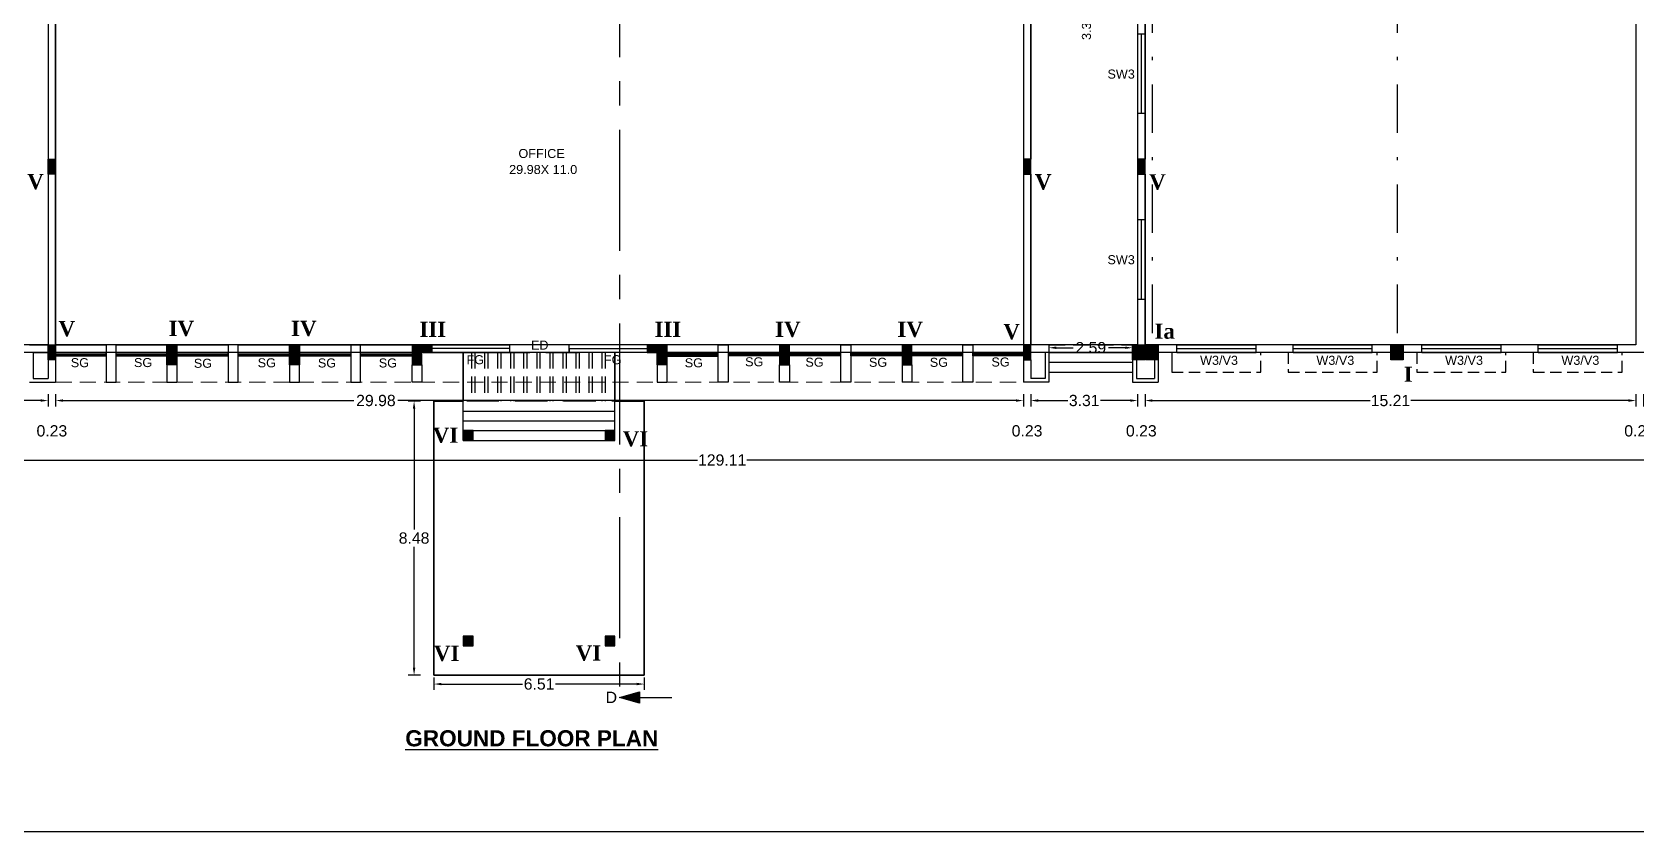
# Model space of a CAD drawing. Header units: metres. Extents: x 3715 to 4596, y 2418 to 2709.
# Drawn here: x 3883.23 to 3932.91, y 2556.35 to 2581.13 of the extents above; entities that cross this region are included whole.
import ezdxf

# ---------------------------------------------------------------- set-up
doc = ezdxf.new("R2010")
doc.units = ezdxf.units.M
doc.header["$MEASUREMENT"] = 0
for name, pattern in [('CENTER', [2, 1.25, -0.25, 0.25, -0.25]), ('DASHDOT', [1, 0.5, -0.25, 0, -0.25]), ('DASHED', [0.75, 0.5, -0.25])]:
    doc.linetypes.add(name, pattern=pattern)
for name, color, linetype in [('BLK_1_FLR_0_BLT_UP_AREA', 46, 'Continuous'), ('BLK_1_FLR_0_CARPET_AREA', 46, 'Continuous'), ('BLK_1_FLR_0_EXIT_WIDTH_ DOOR', 7, 'Continuous')]:
    doc.layers.add(name, color=color, linetype=linetype)
doc.styles.add('sheet - sub', font='arial.ttf', dxfattribs={"height": 48})
doc.styles.get("Standard").update_dxf_attribs({"font": 'arial.ttf'})
doc.styles.add('Times New Roman$101', font='timesbd.ttf', dxfattribs={"height": 3.024})
doc.dimstyles.get("Standard").update_dxf_attribs({"dimtxt": 0.35, "dimasz": 0.23, "dimexe": 0.18, "dimexo": 0.0625, "dimgap": 0.09, "dimtad": 0, "dimtih": 1, "dimtoh": 1, "dimzin": 0, "dimdsep": 46, "dimtxsty": 'Standard', "dimcen": 0.09, "dimadec": 0, "dimazin": 0, "dimtfac": 1, "dimtofl": 0, "dimtmove": 2, "dimatfit": 3, "dimfxl": 0, "dimtolj": 1, "dimtzin": 0, "dimarcsym": 0})

# ---------------------------------------------------------------- blocks, each defined once
blk = doc.blocks.new('*D90')
at = {"color": 0, "lineweight": -2, "ltscale": 0.1}
for p, q in [((3932.683, 2569.712), (3932.453, 2569.712)), ((3932.913, 2569.912), (3932.913, 2569.532)), ((3933.143, 2569.912), (3933.143, 2569.532)), ((3933.373, 2569.712), (3933.603, 2569.712))]:
    blk.add_line(p, q, dxfattribs=at)
at = {"color": 0, "ltscale": 0.1}
for points in [[(3932.683, 2569.751), (3932.683, 2569.674), (3932.913, 2569.712)], [(3933.373, 2569.751), (3933.373, 2569.674), (3933.143, 2569.712)]]:
    blk.add_solid(points, dxfattribs=at)
at = {"color": 0, "ltscale": 0.1, "insert": (3933.028, 2568.772), "char_height": 0.35, "attachment_point": 5}
blk.add_mtext('\\A1;0.23', dxfattribs=at)
blk = doc.blocks.new('*D91')
at = {"color": 0, "lineweight": -2, "ltscale": 0.1}
for p, q in [((3917.707, 2569.912), (3917.707, 2569.532)), ((3917.937, 2569.712), (3924.68, 2569.712)), ((3932.683, 2569.712), (3925.94, 2569.712)), ((3932.913, 2569.912), (3932.913, 2569.532))]:
    blk.add_line(p, q, dxfattribs=at)
at = {"color": 0, "ltscale": 0.1}
for points in [[(3917.937, 2569.751), (3917.937, 2569.674), (3917.707, 2569.712)], [(3932.683, 2569.751), (3932.683, 2569.674), (3932.913, 2569.712)]]:
    blk.add_solid(points, dxfattribs=at)
at = {"color": 0, "ltscale": 0.1, "insert": (3925.31, 2569.712), "char_height": 0.35, "attachment_point": 5}
blk.add_mtext('\\A1;15.21', dxfattribs=at)
blk = doc.blocks.new('*D92')
at = {"color": 0, "lineweight": -2, "ltscale": 0.1}
for p, q in [((3917.247, 2569.712), (3917.017, 2569.712)), ((3917.477, 2569.912), (3917.477, 2569.532)), ((3917.707, 2569.912), (3917.707, 2569.532)), ((3917.937, 2569.712), (3918.167, 2569.712))]:
    blk.add_line(p, q, dxfattribs=at)
at = {"color": 0, "ltscale": 0.1}
for points in [[(3917.247, 2569.751), (3917.247, 2569.674), (3917.477, 2569.712)], [(3917.937, 2569.751), (3917.937, 2569.674), (3917.707, 2569.712)]]:
    blk.add_solid(points, dxfattribs=at)
at = {"color": 0, "ltscale": 0.1, "insert": (3917.592, 2568.772), "char_height": 0.35, "attachment_point": 5}
blk.add_mtext('\\A1;0.23', dxfattribs=at)
blk = doc.blocks.new('*D93')
at = {"color": 0, "lineweight": -2, "ltscale": 0.1}
for p, q in [((3914.168, 2569.912), (3914.168, 2569.532)), ((3914.398, 2569.712), (3915.312, 2569.712)), ((3917.247, 2569.712), (3916.333, 2569.712)), ((3917.477, 2569.912), (3917.477, 2569.532))]:
    blk.add_line(p, q, dxfattribs=at)
at = {"color": 0, "ltscale": 0.1}
for points in [[(3914.398, 2569.751), (3914.398, 2569.674), (3914.168, 2569.712)], [(3917.247, 2569.751), (3917.247, 2569.674), (3917.477, 2569.712)]]:
    blk.add_solid(points, dxfattribs=at)
at = {"color": 0, "ltscale": 0.1, "insert": (3915.823, 2569.712), "char_height": 0.35, "attachment_point": 5}
blk.add_mtext('\\A1;3.31', dxfattribs=at)
blk = doc.blocks.new('*D94')
at = {"color": 0, "lineweight": -2, "ltscale": 0.1}
for p, q in [((3913.708, 2569.712), (3913.478, 2569.712)), ((3913.938, 2569.912), (3913.938, 2569.532)), ((3914.168, 2569.912), (3914.168, 2569.532)), ((3914.398, 2569.712), (3914.628, 2569.712))]:
    blk.add_line(p, q, dxfattribs=at)
at = {"color": 0, "ltscale": 0.1}
for points in [[(3913.708, 2569.751), (3913.708, 2569.674), (3913.938, 2569.712)], [(3914.398, 2569.751), (3914.398, 2569.674), (3914.168, 2569.712)]]:
    blk.add_solid(points, dxfattribs=at)
at = {"color": 0, "ltscale": 0.1, "insert": (3914.053, 2568.772), "char_height": 0.35, "attachment_point": 5}
blk.add_mtext('\\A1;0.23', dxfattribs=at)
blk = doc.blocks.new('*D95')
at = {"color": 0, "lineweight": -2, "ltscale": 0.1}
for p, q in [((3883.961, 2569.912), (3883.961, 2569.532)), ((3884.191, 2569.712), (3893.199, 2569.712)), ((3913.708, 2569.712), (3894.567, 2569.712)), ((3913.938, 2569.912), (3913.938, 2569.532))]:
    blk.add_line(p, q, dxfattribs=at)
at = {"color": 0, "ltscale": 0.1}
for points in [[(3884.191, 2569.751), (3884.191, 2569.674), (3883.961, 2569.712)], [(3913.708, 2569.751), (3913.708, 2569.674), (3913.938, 2569.712)]]:
    blk.add_solid(points, dxfattribs=at)
at = {"color": 0, "ltscale": 0.1, "insert": (3893.883, 2569.712), "char_height": 0.35, "attachment_point": 5}
blk.add_mtext('\\A1;29.98', dxfattribs=at)
blk = doc.blocks.new('*D96')
at = {"color": 0, "lineweight": -2, "ltscale": 0.1}
for p, q in [((3883.501, 2569.712), (3883.271, 2569.712)), ((3883.731, 2569.912), (3883.731, 2569.532)), ((3883.961, 2569.912), (3883.961, 2569.532)), ((3884.191, 2569.712), (3884.421, 2569.712))]:
    blk.add_line(p, q, dxfattribs=at)
at = {"color": 0, "ltscale": 0.1}
for points in [[(3883.501, 2569.751), (3883.501, 2569.674), (3883.731, 2569.712)], [(3884.191, 2569.751), (3884.191, 2569.674), (3883.961, 2569.712)]]:
    blk.add_solid(points, dxfattribs=at)
at = {"color": 0, "ltscale": 0.1, "insert": (3883.846, 2568.772), "char_height": 0.35, "attachment_point": 5}
blk.add_mtext('\\A1;0.23', dxfattribs=at)
blk = doc.blocks.new('*D97')
at = {"color": 0, "lineweight": -2, "ltscale": 0.1}
for p, q in [((3880.422, 2569.912), (3880.422, 2569.532)), ((3880.652, 2569.712), (3881.566, 2569.712)), ((3883.501, 2569.712), (3882.587, 2569.712)), ((3883.731, 2569.912), (3883.731, 2569.532))]:
    blk.add_line(p, q, dxfattribs=at)
at = {"color": 0, "ltscale": 0.1}
for points in [[(3880.652, 2569.751), (3880.652, 2569.674), (3880.422, 2569.712)], [(3883.501, 2569.751), (3883.501, 2569.674), (3883.731, 2569.712)]]:
    blk.add_solid(points, dxfattribs=at)
at = {"color": 0, "ltscale": 0.1, "insert": (3882.077, 2569.712), "char_height": 0.35, "attachment_point": 5}
blk.add_mtext('\\A1;3.31', dxfattribs=at)
blk = doc.blocks.new('A$C683B03E2')
at = {"ltscale": 10}
for points in [[(-12, -42), (0, -42), (0, -30), (-12, -30)], [(162, -42), (174, -42), (174, -30), (162, -30)], [(-12, -294), (0, -294), (0, -282), (-12, -282)], [(161.9, -294), (173.9, -294), (173.9, -282), (161.9, -282)]]:
    blk.add_hatch(color=256, dxfattribs=at).paths.add_polyline_path(points)
at = {"elevation": 0}
for points in [[(-12, -42), (0, -42), (0, -30), (-12, -30)], [(162, -42), (174, -42), (174, -30), (162, -30)], [(-12, -294), (0, -294), (0, -282), (-12, -282)], [(161.9, -294), (173.9, -294), (173.9, -282), (161.9, -282)]]:
    blk.add_lwpolyline(points, close=True, dxfattribs=at)
blk = doc.blocks.new('*D385')
at = {"color": 0, "lineweight": -2, "ltscale": 0.1}
for p, q in [((3895.266, 2569.692), (3894.886, 2569.692)), ((3895.066, 2569.462), (3895.066, 2565.719)), ((3895.066, 2561.439), (3895.066, 2565.182)), ((3895.266, 2561.209), (3894.886, 2561.209))]:
    blk.add_line(p, q, dxfattribs=at)
at = {"color": 0, "ltscale": 0.1}
for points in [[(3895.027, 2569.462), (3895.104, 2569.462), (3895.066, 2569.692)], [(3895.027, 2561.439), (3895.104, 2561.439), (3895.066, 2561.209)]]:
    blk.add_solid(points, dxfattribs=at)
at = {"color": 0, "ltscale": 0.1, "insert": (3895.066, 2565.451), "char_height": 0.35, "attachment_point": 5}
blk.add_mtext('\\A1;8.48', dxfattribs=at)
blk = doc.blocks.new('*D386')
at = {"color": 0, "lineweight": -2, "ltscale": 0.1}
for p, q in [((3895.682, 2561.131), (3895.682, 2560.751)), ((3902.195, 2561.131), (3902.195, 2560.751)), ((3895.912, 2560.931), (3898.427, 2560.931)), ((3901.965, 2560.931), (3899.45, 2560.931))]:
    blk.add_line(p, q, dxfattribs=at)
at = {"color": 0, "ltscale": 0.1}
for points in [[(3895.912, 2560.969), (3895.912, 2560.893), (3895.682, 2560.931)], [(3901.965, 2560.969), (3901.965, 2560.893), (3902.195, 2560.931)]]:
    blk.add_solid(points, dxfattribs=at)
at = {"color": 0, "ltscale": 0.1, "insert": (3898.938, 2560.931), "char_height": 0.35, "attachment_point": 5}
blk.add_mtext('\\A1;6.51', dxfattribs=at)
blk = doc.blocks.new('*D388')
at = {"color": 0, "lineweight": -2, "ltscale": 0.1}
for p, q in [((3834.396, 2568.068), (3834.396, 2567.688)), ((3963.503, 2568.068), (3963.503, 2567.688)), ((3834.626, 2567.868), (3903.842, 2567.868)), ((3963.273, 2567.868), (3905.375, 2567.868))]:
    blk.add_line(p, q, dxfattribs=at)
at = {"color": 0, "ltscale": 0.1}
for points in [[(3834.626, 2567.906), (3834.626, 2567.829), (3834.396, 2567.868)], [(3963.273, 2567.906), (3963.273, 2567.829), (3963.503, 2567.868)]]:
    blk.add_solid(points, dxfattribs=at)
at = {"color": 0, "ltscale": 0.1, "insert": (3904.609, 2567.868), "char_height": 0.35, "attachment_point": 5}
blk.add_mtext('\\A1;129.11', dxfattribs=at)
blk = doc.blocks.new('*D664')
at = {"layer": 'BLK_1_FLR_0_EXIT_WIDTH_ DOOR', "color": 0, "lineweight": -2}
for p, q in [((3914.73, 2571.372), (3914.73, 2571.168)), ((3914.96, 2571.348), (3915.479, 2571.348)), ((3917.094, 2571.348), (3916.575, 2571.348)), ((3917.324, 2571.372), (3917.324, 2571.168))]:
    blk.add_line(p, q, dxfattribs=at)
at = {"layer": 'BLK_1_FLR_0_EXIT_WIDTH_ DOOR', "color": 0}
for points in [[(3914.96, 2571.386), (3914.96, 2571.31), (3914.73, 2571.348)], [(3917.094, 2571.386), (3917.094, 2571.31), (3917.324, 2571.348)]]:
    blk.add_solid(points, dxfattribs=at)
at = {"layer": 'BLK_1_FLR_0_EXIT_WIDTH_ DOOR', "color": 0, "insert": (3916.027, 2571.348), "char_height": 0.35, "attachment_point": 5}
blk.add_mtext('\\A1;2.59', dxfattribs=at)

msp = doc.modelspace()

# ---------------------------------------------------------------- hatches: boundary and pattern name
at = {"ltscale": 10}
for points in [[(3883.73131, 2576.72462), (3883.73131, 2577.18462), (3883.96131, 2577.18462), (3883.96131, 2576.72462)], [(3914.16798, 2576.72462), (3914.16798, 2577.18462), (3913.93798, 2577.18462), (3913.93798, 2576.72462)], [(3917.70742, 2576.72462), (3917.70742, 2577.18462), (3917.47742, 2577.18462), (3917.47742, 2576.72462)], [(3883.73131, 2570.97462), (3883.73131, 2571.43462), (3883.96131, 2571.43462), (3883.96131, 2570.97462)], [(3887.71798, 2570.82129), (3887.41131, 2570.82129), (3887.41131, 2571.43462), (3887.71798, 2571.43462)], [(3891.51298, 2570.82129), (3891.20631, 2570.82129), (3891.20631, 2571.43462), (3891.51298, 2571.43462)], [(3895.00131, 2570.82129), (3895.30798, 2570.82129), (3895.30798, 2571.20462), (3895.61465, 2571.20462), (3895.61465, 2571.43462), (3895.00131, 2571.43462)], [(3902.89798, 2570.82129), (3902.59131, 2570.82129), (3902.59131, 2571.20462), (3902.28465, 2571.20462), (3902.28465, 2571.43462), (3902.89798, 2571.43462)], [(3906.38631, 2570.82129), (3906.69298, 2570.82129), (3906.69298, 2571.43462), (3906.38631, 2571.43462)], [(3910.18131, 2570.82129), (3910.48798, 2570.82129), (3910.48798, 2571.43462), (3910.18131, 2571.43462)], [(3914.16798, 2570.97462), (3914.16798, 2571.43462), (3913.93798, 2571.43462), (3913.93798, 2570.97462)], [(3917.32409, 2571.43462), (3917.70742, 2571.43462), (3917.70742, 2570.97462), (3917.32409, 2570.97462)], [(3917.73298, 2571.43462), (3918.11631, 2571.43462), (3918.11631, 2570.97462), (3917.73298, 2570.97462)], [(3925.32298, 2571.43462), (3925.70631, 2571.43462), (3925.70631, 2570.97462), (3925.32298, 2570.97462)]]:
    msp.add_hatch(color=256, dxfattribs=at).paths.add_polyline_path(points)
h = msp.add_hatch(color=256)
h.dxf.hatch_style = 1
h.paths.add_polyline_path([(3902.044, 2560.34368), (3901.43292, 2560.51826), (3902.04521, 2560.69179)])

# ---------------------------------------------------------------- linework, layer by layer
at = {"linetype": 'CENTER', "ltscale": 3}
msp.add_line((3901.43292, 2632.10229), (3901.43292, 2560.51826), dxfattribs=at)
at = {"linetype": 'DASHDOT', "ltscale": 3}
for p, q in [((3917.92465, 2591.90462), (3917.92465, 2571.43462)), ((3925.51465, 2591.90462), (3925.51465, 2571.43462))]:
    msp.add_line(p, q, dxfattribs=at)
at = {"ltscale": 10}
for p, q in [((3932.91298, 2591.67462), (3932.91298, 2571.43462)), ((3883.73131, 2582.47462), (3883.73131, 2577.18462)), ((3883.96131, 2582.47462), (3883.96131, 2577.18462)), ((3913.93798, 2582.47462), (3913.93798, 2577.18462)), ((3914.16798, 2582.47462), (3914.16798, 2577.18462)), ((3917.47742, 2582.47462), (3917.47742, 2581.05629)), ((3917.70742, 2582.47462), (3917.70742, 2581.05629)), ((3917.70742, 2581.05629), (3917.47742, 2581.05629)), ((3917.47742, 2578.60295), (3917.47742, 2577.18462)), ((3917.70742, 2578.60295), (3917.47742, 2578.60295)), ((3917.70742, 2578.60295), (3917.70742, 2577.18462)), ((3883.73131, 2576.72462), (3883.73131, 2571.43462)), ((3883.96131, 2576.72462), (3883.96131, 2571.43462)), ((3913.93798, 2576.72462), (3913.93798, 2571.43462)), ((3914.16798, 2576.72462), (3914.16798, 2571.43462)), ((3917.47742, 2576.72462), (3917.47742, 2575.30629)), ((3917.70742, 2576.72462), (3917.70742, 2575.30629)), ((3917.70742, 2575.30629), (3917.47742, 2575.30629)), ((3917.47742, 2572.85295), (3917.47742, 2571.43462)), ((3917.47742, 2572.85295), (3917.70742, 2572.85295)), ((3917.70742, 2572.85295), (3917.70742, 2571.43462)), ((3883.15615, 2571.43462), (3883.73131, 2571.43462)), ((3883.27115, 2571.20462), (3883.73131, 2571.20462)), ((3883.27115, 2571.20462), (3883.27115, 2570.39962)), ((3883.73131, 2570.97462), (3883.73131, 2570.39962)), ((3883.94853, 2571.43462), (3885.52659, 2571.43462)), ((3883.96131, 2571.20462), (3885.52659, 2571.20462)), ((3883.96131, 2570.97462), (3883.96131, 2570.28462)), ((3885.83326, 2571.43462), (3887.41131, 2571.43462)), ((3885.83326, 2571.20462), (3887.41131, 2571.20462)), ((3887.41131, 2571.17907), (3885.83326, 2571.17907)), ((3885.83326, 2571.1024), (3887.41131, 2571.1024)), ((3887.71798, 2571.43462), (3889.30881, 2571.43462)), ((3887.71798, 2571.20462), (3889.30881, 2571.20462)), ((3889.61548, 2571.43462), (3891.20631, 2571.43462)), ((3889.61548, 2571.20462), (3891.20631, 2571.20462)), ((3891.20631, 2571.17907), (3889.61548, 2571.17907)), ((3889.61548, 2571.1024), (3891.20631, 2571.1024)), ((3891.51298, 2571.43462), (3895.00131, 2571.43462)), ((3891.51298, 2571.20462), (3893.10381, 2571.20462)), ((3893.10381, 2571.17907), (3891.51298, 2571.17907)), ((3891.51298, 2571.1024), (3893.10381, 2571.1024)), ((3893.41048, 2571.20462), (3895.00131, 2571.20462)), ((3895.00131, 2571.17907), (3893.41048, 2571.17907)), ((3893.41048, 2571.1024), (3895.00131, 2571.1024)), ((3895.00131, 2571.43462), (3895.61465, 2571.43462)), ((3895.00131, 2571.43462), (3895.00131, 2570.82129)), ((3895.61465, 2571.20462), (3895.30798, 2571.20462)), ((3895.30798, 2570.82129), (3895.30798, 2571.20462)), ((3895.61465, 2571.43462), (3895.61465, 2571.20462)), ((3898.02964, 2571.31968), (3895.61465, 2571.31968)), ((3896.59128, 2568.47785, 0), (3896.59046, 2571.20475, 0)), ((3899.86966, 2571.31958, 0), (3902.28465, 2571.31958, 0)), ((3901.28689, 2568.47786), (3901.28689, 2571.20454)), ((3902.89798, 2571.43462), (3902.28465, 2571.43462)), ((3902.28465, 2571.43462), (3902.28465, 2571.20462)), ((3902.28465, 2571.20462), (3902.59131, 2571.20462)), ((3902.59131, 2570.82129), (3902.59131, 2571.20462)), ((3906.38631, 2571.43462), (3902.89798, 2571.43462)), ((3904.48881, 2571.43462), (3902.89798, 2571.43462)), ((3902.89798, 2571.43462), (3902.89798, 2570.82129)), ((3904.48881, 2571.20462), (3902.89798, 2571.20462)), ((3902.89798, 2571.17907), (3904.48881, 2571.17907)), ((3904.48881, 2571.1024), (3902.89798, 2571.1024)), ((3902.89798, 2571.08962), (3904.48881, 2571.08962)), ((3906.38631, 2571.43462), (3904.79548, 2571.43462)), ((3906.38631, 2571.20462), (3904.79548, 2571.20462)), ((3904.79548, 2571.17907), (3906.38631, 2571.17907)), ((3906.38631, 2571.1024), (3904.79548, 2571.1024)), ((3908.28381, 2571.43462), (3906.69298, 2571.43462)), ((3908.28381, 2571.20462), (3906.69298, 2571.20462)), ((3906.69298, 2571.17907), (3908.28381, 2571.17907)), ((3908.28381, 2571.1024), (3906.69298, 2571.1024)), ((3910.18131, 2571.43462), (3908.59048, 2571.43462)), ((3910.18131, 2571.20462), (3908.59048, 2571.20462)), ((3912.06603, 2571.43462), (3910.48798, 2571.43462)), ((3912.06603, 2571.20462), (3910.48798, 2571.20462)), ((3910.48798, 2571.17907), (3912.06603, 2571.17907)), ((3912.06603, 2571.1024), (3910.48798, 2571.1024)), ((3913.95076, 2571.43462), (3912.3727, 2571.43462)), ((3913.95076, 2571.20462), (3912.3727, 2571.20462)), ((3913.93798, 2570.97462), (3913.93798, 2570.28462)), ((3914.73036, 2571.43462), (3914.16798, 2571.43462)), ((3914.61536, 2571.20462), (3914.16798, 2571.20462)), ((3914.16798, 2570.97462), (3914.16798, 2570.39962)), ((3914.61536, 2571.20462), (3914.61536, 2570.39962)), ((3914.73036, 2571.43462), (3914.73036, 2570.28462)), ((3914.74314, 2571.20462), (3917.32409, 2571.20462)), ((3917.32409, 2570.97462), (3917.32409, 2570.28462)), ((3917.43909, 2570.97462), (3917.43909, 2570.39962)), ((3918.00147, 2570.97462), (3918.00147, 2570.39962)), ((3918.11647, 2570.97462), (3918.11647, 2570.28462)), ((3918.69131, 2571.20462), (3918.69131, 2571.43462)), ((3918.69131, 2571.31962), (3921.14465, 2571.31962)), ((3921.14465, 2571.20462), (3921.14465, 2571.43462)), ((3922.29465, 2571.20462), (3922.29465, 2571.43462)), ((3924.74798, 2571.20462), (3924.74798, 2571.43462)), ((3926.28131, 2571.20462), (3926.28131, 2571.43462)), ((3926.28131, 2571.20462), (3926.28131, 2571.43462)), ((3928.73465, 2571.20462), (3928.73465, 2571.43462)), ((3929.88465, 2571.20462), (3929.88465, 2571.43462)), ((3932.33798, 2571.20462), (3932.33798, 2571.43462)), ((3887.41131, 2570.82129), (3887.41131, 2570.28462)), ((3887.71798, 2570.82129), (3887.71798, 2570.28462)), ((3891.20631, 2570.82129), (3891.20631, 2570.28462)), ((3891.51298, 2570.28462), (3891.51298, 2570.82129)), ((3895.00131, 2570.82129), (3895.30798, 2570.82129)), ((3895.00131, 2570.28442), (3895.00131, 2570.82129)), ((3895.30798, 2570.82129), (3895.30798, 2570.28442)), ((3902.89798, 2570.82129), (3902.59131, 2570.82129)), ((3902.59131, 2570.82129), (3902.59131, 2570.28462)), ((3902.89798, 2570.82129), (3902.89798, 2570.28462)), ((3906.38631, 2570.28462), (3906.38631, 2570.82129)), ((3906.69298, 2570.82129), (3906.69298, 2570.28462)), ((3910.18131, 2570.82129), (3910.18131, 2570.28462)), ((3910.48798, 2570.82129), (3910.48798, 2570.28462)), ((3914.74314, 2570.89795), (3917.32409, 2570.89795)), ((3914.74314, 2570.59129), (3917.32409, 2570.59129)), ((3883.15615, 2570.28462), (3883.96131, 2570.28462)), ((3883.27115, 2570.39962), (3883.73131, 2570.39962)), ((3887.41131, 2570.28462), (3887.71798, 2570.28462)), ((3891.20631, 2570.28462), (3891.51298, 2570.28462)), ((3895.30798, 2570.28442), (3895.00131, 2570.28442)), ((3902.59131, 2570.28462), (3902.89798, 2570.28462)), ((3906.69298, 2570.28462), (3906.38631, 2570.28462)), ((3910.48798, 2570.28462), (3910.18131, 2570.28462)), ((3914.73036, 2570.28462), (3913.93798, 2570.28462)), ((3914.61536, 2570.39962), (3914.16798, 2570.39962)), ((3917.32409, 2570.28462), (3918.11647, 2570.28462)), ((3917.43909, 2570.39962), (3918.00147, 2570.39962)), ((3896.591, 2569.38681, 0), (3901.28689, 2569.38682, 0)), ((3896.59109, 2569.08382, 0), (3901.28689, 2569.08384, 0)), ((3896.59119, 2568.78085, 0), (3901.28689, 2568.78085, 0)), ((3896.59128, 2568.47785, 0), (3901.28689, 2568.47786, 0))]:
    msp.add_line(p, q, dxfattribs=at)
at = {"linetype": 'Continuous'}
for p, q in [((3917.47742, 2581.05629), (3917.47742, 2578.60295)), ((3917.70742, 2581.05629), (3917.70742, 2578.60295)), ((3917.47742, 2575.30629), (3917.47742, 2572.85295)), ((3917.70742, 2575.30629), (3917.70742, 2572.85295)), ((3918.69131, 2571.43462), (3921.14465, 2571.43462)), ((3918.69131, 2571.20462), (3921.14465, 2571.20462)), ((3922.29465, 2571.43462), (3924.74798, 2571.43462)), ((3922.29465, 2571.20462), (3924.74798, 2571.20462))]:
    msp.add_line(p, q, dxfattribs=at)
at = {"linetype": 'Continuous', "ltscale": 0.9}
for p, q in [((3917.59242, 2581.05629), (3917.59242, 2578.60295)), ((3917.59242, 2575.30629), (3917.59242, 2572.85295))]:
    msp.add_line(p, q, dxfattribs=at)
for p, q in [((3895.34631, 2571.20447, 0), (3898.02964, 2571.20462, 0)), ((3895.61465, 2571.43462), (3898.02964, 2571.43462, 0)), ((3898.02964, 2571.20462, 0), (3898.02964, 2571.43462, 0)), ((3899.86966, 2571.29046), (3899.86965, 2571.20462)), ((3902.28465, 2571.43462), (3899.86966, 2571.43462)), ((3899.86966, 2571.20462, 0), (3899.86966, 2571.43462)), ((3902.28465, 2571.20462), (3899.86966, 2571.20462, 0)), ((3902.04461, 2560.51773), (3903.05444, 2560.51773))]:
    msp.add_line(p, q)
at = {"linetype": 'DASHED'}
for p, q in [((3896.84315, 2571.2046, 0), (3896.84315, 2569.6898, 0)), ((3896.94415, 2571.2046, 0), (3896.94415, 2569.6898, 0)), ((3897.24714, 2571.2046, 0), (3897.24714, 2569.6898, 0)), ((3897.34813, 2571.2046, 0), (3897.34813, 2569.6898, 0)), ((3897.65112, 2571.2046, 0), (3897.65112, 2569.6898, 0)), ((3897.75212, 2571.2046, 0), (3897.75212, 2569.6898, 0)), ((3898.0551, 2571.2046, 0), (3898.0551, 2569.6898, 0)), ((3898.1561, 2571.2046, 0), (3898.1561, 2569.6898, 0)), ((3898.45909, 2571.2046, 0), (3898.45909, 2569.6898, 0)), ((3898.56008, 2571.2046, 0), (3898.56008, 2569.6898, 0)), ((3898.86307, 2571.2046, 0), (3898.86307, 2569.6898, 0)), ((3898.96407, 2571.2046, 0), (3898.96407, 2569.6898, 0)), ((3899.26705, 2571.2046, 0), (3899.26705, 2569.6898, 0)), ((3899.36805, 2571.2046, 0), (3899.36805, 2569.6898, 0)), ((3899.67104, 2571.2046, 0), (3899.67104, 2569.6898, 0)), ((3899.77203, 2571.2046, 0), (3899.77203, 2569.6898, 0)), ((3900.07502, 2571.2046, 0), (3900.07502, 2569.6898, 0)), ((3900.17602, 2571.2046, 0), (3900.17602, 2569.6898, 0)), ((3900.479, 2571.2046, 0), (3900.479, 2569.6898, 0)), ((3900.58, 2571.2046, 0), (3900.58, 2569.6898, 0)), ((3900.88299, 2571.2046, 0), (3900.88299, 2569.6898, 0)), ((3900.98398, 2571.2046, 0), (3900.98398, 2569.6898, 0)), ((3914.73036, 2571.43462), (3917.32409, 2571.43462))]:
    msp.add_line(p, q, dxfattribs=at)
at = {"linetype": 'DASHED', "ltscale": 2}
for p, q in [((3897.65112, 2571.2046, 0), (3900.17602, 2571.20462, 0)), ((3902.19498, 2569.69243, 0), (3895.68152, 2569.69243, 0)), ((3895.68152, 2561.20616, 0), (3895.68152, 2569.6898, 0)), ((3902.19498, 2561.2088, 0), (3902.19498, 2569.69243, 0)), ((3895.68152, 2561.2088, 0), (3902.19498, 2561.2088, 0))]:
    msp.add_line(p, q, dxfattribs=at)
at = {"linetype": 'DASHED', "ltscale": 5}
msp.add_line((3918.53798, 2571.20462), (3918.53798, 2570.59129), dxfattribs=at)
at = {"linetype": 'DASHED', "ltscale": 0.7}
for p, q in [((3921.29798, 2570.59129), (3921.29798, 2571.20462)), ((3922.14131, 2571.20462), (3922.14131, 2570.59129)), ((3924.90131, 2570.59129), (3924.90131, 2571.20462)), ((3926.12798, 2571.20462), (3926.12798, 2570.59129)), ((3928.88798, 2570.59129), (3928.88798, 2571.20462)), ((3929.73131, 2571.20462), (3929.73131, 2570.59129)), ((3932.49131, 2570.59129), (3932.49131, 2571.20462)), ((3918.53798, 2570.59129), (3921.29798, 2570.59129)), ((3922.14131, 2570.59129), (3924.90131, 2570.59129)), ((3926.12798, 2570.59129), (3928.88798, 2570.59129)), ((3929.73131, 2570.59129), (3932.49131, 2570.59129))]:
    msp.add_line(p, q, dxfattribs=at)
at = {"linetype": 'Continuous', "ltscale": 10}
for p, q in [((3926.28131, 2571.43462), (3928.73465, 2571.43462)), ((3926.28131, 2571.20462), (3928.73465, 2571.20462)), ((3929.88465, 2571.43462), (3932.33798, 2571.43462)), ((3929.88465, 2571.20462), (3932.33798, 2571.20462))]:
    msp.add_line(p, q, dxfattribs=at)
at = {"linetype": 'DASHED', "lineweight": 0}
msp.add_line((3883.96131, 2570.28462), (3913.93798, 2570.28462), dxfattribs=at)
for points in [[(3820.05361, 2641.35404), (3988.89013, 2641.35404), (3988.89013, 2556.35053), (3820.05361, 2556.35053)], [(3902.04521, 2560.69179), (3902.044, 2560.34368), (3901.43292, 2560.51826), (3901.43292, 2560.51826)]]:
    msp.add_lwpolyline(points, close=True)
at = {"color": 1, "ltscale": 0.1}
msp.add_lwpolyline([(3971.05465, 2630.77462), (3971.05465, 2580.40462), (3963.50298, 2580.40462), (3963.50298, 2571.20462), (3834.39631, 2571.20462), (3834.39631, 2580.40462), (3826.84465, 2580.40462), (3826.84465, 2630.77462), (3971.05465, 2630.77462)], close=True, dxfattribs=at)
at = {"ltscale": 10}
for points in [[(3883.73131, 2576.72462), (3883.73131, 2577.18462), (3883.96131, 2577.18462), (3883.96131, 2576.72462)], [(3914.16798, 2576.72462), (3914.16798, 2577.18462), (3913.93798, 2577.18462), (3913.93798, 2576.72462)], [(3917.70742, 2576.72462), (3917.70742, 2577.18462), (3917.47742, 2577.18462), (3917.47742, 2576.72462)], [(3883.73131, 2570.97462), (3883.73131, 2571.43462), (3883.96131, 2571.43462), (3883.96131, 2570.97462)], [(3883.96131, 2571.1024), (3885.52659, 2571.1024), (3885.52659, 2571.17907), (3883.96131, 2571.17907)], [(3885.52659, 2570.28462), (3885.83326, 2570.28462), (3885.83326, 2571.43462), (3885.52659, 2571.43462)], [(3887.71798, 2570.82129), (3887.41131, 2570.82129), (3887.41131, 2571.43462), (3887.71798, 2571.43462)], [(3887.71798, 2571.1024), (3889.30881, 2571.1024), (3889.30881, 2571.17907), (3887.71798, 2571.17907)], [(3889.30881, 2570.28462), (3889.61548, 2570.28462), (3889.61548, 2571.43462), (3889.30881, 2571.43462)], [(3891.51298, 2570.82129), (3891.20631, 2570.82129), (3891.20631, 2571.43462), (3891.51298, 2571.43462)], [(3893.10381, 2570.28462), (3893.41048, 2570.28462), (3893.41048, 2571.43462), (3893.10381, 2571.43462)], [(3904.79548, 2570.28462), (3904.48881, 2570.28462), (3904.48881, 2571.43462), (3904.79548, 2571.43462)], [(3906.38631, 2570.82129), (3906.69298, 2570.82129), (3906.69298, 2571.43462), (3906.38631, 2571.43462)], [(3908.59048, 2570.28462), (3908.28381, 2570.28462), (3908.28381, 2571.43462), (3908.59048, 2571.43462)], [(3910.18131, 2571.1024), (3908.59048, 2571.1024), (3908.59048, 2571.17907), (3910.18131, 2571.17907)], [(3910.18131, 2570.82129), (3910.48798, 2570.82129), (3910.48798, 2571.43462), (3910.18131, 2571.43462)], [(3912.3727, 2570.28462), (3912.06603, 2570.28462), (3912.06603, 2571.43462), (3912.3727, 2571.43462)], [(3913.93798, 2571.1024), (3912.3727, 2571.1024), (3912.3727, 2571.17907), (3913.93798, 2571.17907)], [(3914.16798, 2570.97462), (3914.16798, 2571.43462), (3913.93798, 2571.43462), (3913.93798, 2570.97462)], [(3917.32409, 2571.43462), (3917.70742, 2571.43462), (3917.70742, 2570.97462), (3917.32409, 2570.97462)], [(3917.73298, 2571.43462), (3918.11631, 2571.43462), (3918.11631, 2570.97462), (3917.73298, 2570.97462)], [(3925.32298, 2571.43462), (3925.70631, 2571.43462), (3925.70631, 2570.97462), (3925.32298, 2570.97462)]]:
    msp.add_lwpolyline(points, close=True, dxfattribs=at)
for points in [[(3883.96131, 2571.14073), (3885.52659, 2571.14073)], [(3885.83326, 2571.14073), (3887.41131, 2571.14073)], [(3887.71798, 2571.14073), (3889.30881, 2571.14073)], [(3889.61548, 2571.14073), (3891.20631, 2571.14073)], [(3891.51298, 2571.14073), (3893.10381, 2571.14073)], [(3893.41048, 2571.14073), (3895.00131, 2571.14073)], [(3904.48881, 2571.14073), (3902.89798, 2571.14073)], [(3906.38631, 2571.14073), (3904.79548, 2571.14073)], [(3908.28381, 2571.14073), (3906.69298, 2571.14073)], [(3910.18131, 2571.14073), (3908.59048, 2571.14073)], [(3912.06603, 2571.14073), (3910.48798, 2571.14073)], [(3913.93798, 2571.14073), (3912.3727, 2571.14073)], [(3918.69131, 2571.43462), (3918.11631, 2571.43462)], [(3918.69131, 2571.20462), (3918.11631, 2571.20462)], [(3922.29465, 2571.43462), (3921.14465, 2571.43462)], [(3922.29465, 2571.20462), (3921.14465, 2571.20462)], [(3922.29465, 2571.31962), (3924.74798, 2571.31962)], [(3925.32298, 2571.43462), (3924.74798, 2571.43462)], [(3925.32298, 2571.20462), (3924.74798, 2571.20462)], [(3926.28131, 2571.43462), (3925.70631, 2571.43462)], [(3926.28131, 2571.20462), (3925.70631, 2571.20462)], [(3926.28131, 2571.31962), (3928.73465, 2571.31962)], [(3929.88465, 2571.43462), (3928.73465, 2571.43462)], [(3929.88465, 2571.20462), (3928.73465, 2571.20462)], [(3929.88465, 2571.31962), (3932.33798, 2571.31962)], [(3932.91298, 2571.43462), (3932.33798, 2571.43462)], [(3932.91298, 2571.20462), (3932.33798, 2571.20462)]]:
    msp.add_lwpolyline(points, dxfattribs=at)
at = {"color": 1, "ltscale": 0.1, "elevation": 0}
msp.add_lwpolyline([(3896.59046, 2571.20454), (3896.59046, 2569.69243), (3895.68152, 2569.69243), (3895.68152, 2561.2088), (3902.19498, 2561.2088), (3902.19498, 2569.69243), (3901.28689, 2569.69243), (3901.28689, 2571.20454)], dxfattribs=at)
at = {"layer": 'BLK_1_FLR_0_BLT_UP_AREA', "color": 46, "ltscale": 0.1}
msp.add_lwpolyline([(3896.59046, 2571.20462), (3834.39631, 2571.20462), (3834.39631, 2588.60795), (3826.84465, 2588.60795), (3826.84465, 2630.77462), (3971.05465, 2630.77462), (3971.05465, 2588.60795), (3963.50298, 2588.60795), (3963.50298, 2571.20462), (3901.28689, 2571.20462), (3901.28689, 2569.69243), (3902.19498, 2569.69243), (3902.19498, 2561.2088), (3895.68152, 2561.2088), (3895.68152, 2569.69243), (3896.59046, 2569.69243)], close=True, dxfattribs=at)
at = {"layer": 'BLK_1_FLR_0_CARPET_AREA', "color": 46}
msp.add_lwpolyline([(3935.36631, 2591.90462), (3932.68298, 2591.90462), (3932.68298, 2591.67462), (3932.91298, 2591.67462), (3932.91298, 2571.43462), (3917.70742, 2571.43462), (3917.70742, 2591.67462), (3918.34631, 2591.67462), (3918.34631, 2591.90462), (3917.05576, 2591.90462), (3917.05576, 2591.67462), (3917.47742, 2591.67462), (3917.47742, 2571.43462), (3914.16798, 2571.43462), (3914.16798, 2591.67462), (3914.60242, 2591.67462), (3914.60242, 2591.90463), (3883.29687, 2591.90463), (3883.29687, 2591.67463), (3883.73131, 2591.67463), (3883.73131, 2571.43462), (3880.42187, 2571.43462)], dxfattribs=at)
msp.add_lwpolyline([(3883.96131, 2582.47462), (3913.93798, 2582.47462), (3913.93798, 2571.43462), (3883.96131, 2571.43462)], close=True, dxfattribs=at)

# ---------------------------------------------------------------- block references
at = {"ltscale": 10, "xscale": 0.0252489522643155, "yscale": 0.0252489522643155, "zscale": 0.0252489522643155}
msp.add_blockref('A$C683B03E2', (3896.89426, 2569.53841, 0), dxfattribs=at)

# ---------------------------------------------------------------- texts
at = {"color": 7, "style": 'Times New Roman$101'}
for s, height, p in [('V', 0.47548, (3883.08125, 2576.25935)), ('V', 0.47711, (3914.29321, 2576.24785)), ('V', 0.47548, (3917.83316, 2576.24915)), ('V', 0.47711, (3884.04935, 2571.70239)), ('IV', 0.471968, (3887.46205, 2571.71078)), ('IV', 0.473426, (3891.25391, 2571.70961)), ('III', 0.469096, (3895.23064, 2571.68346)), ('III', 0.469096, (3902.51273, 2571.68346)), ('IV', 0.473426, (3906.2442, 2571.68314)), ('IV', 0.473426, (3910.03606, 2571.68314)), ('V', 0.47711, (3913.31593, 2571.61159)), ('Ia', 0.470478, (3917.99928, 2571.62726)), ('I', 0.46718, (3925.72221, 2570.29322)), ('VI', 0.472514, (3895.64369, 2568.40372)), ('VI', 0.471053, (3901.52832, 2568.29184)), ('VI', 0.472514, (3895.67704, 2561.64726)), ('VI', 0.471968, (3900.07184, 2561.65826))]:
    msp.add_text(s, height=height, dxfattribs=at).set_placement(p)
msp.add_text('D', height=0.35).set_placement((3901.00019, 2560.34269))
at = {"ltscale": 6, "char_height": 0.28, "attachment_point": 1, "style": 'sheet - sub'}
for s, insert, width, rotation in [('3.31 WIDE PASSAGE', (3915.75193, 2580.88062), 13.4420838, 90), ('{\\W1.61153; }SW3', (3916.36821, 2579.9651), 1.1625771, 0), ('{\\W1.61153; }SW3', (3916.36821, 2574.2151), 1.1625771, 0), ('ED', (3898.68625, 2571.57053), 1.1625771, 0), ('{\\W2.941934; }SG', (3884.11142, 2571.02554), 1.1625771, 0), ('{\\W2.941934; }SG', (3886.06941, 2571.02961), 1.1625771, 0), ('{\\W2.941934; }SG', (3887.92381, 2571.00777), 1.1625771, 0), ('{\\W2.941934; }SG', (3889.90143, 2571.02152), 1.1625771, 0), ('{\\W2.941934; }SG', (3891.76525, 2571.01745), 1.1625771, 0), ('{\\W2.941934; }SG', (3893.65206, 2571.01745), 1.1625771, 0), ('FG', (3896.69146, 2571.11727), 1.1625771, 0), ('FG', (3900.94647, 2571.11717, 0), 1.1625771, 0), ('{\\W2.941934; }SG', (3903.12969, 2571.02166), 1.1625771, 0), ('{\\W2.941934; }SG', (3904.99996, 2571.05282), 1.1625771, 0), ('{\\W2.941934; }SG', (3906.86672, 2571.04079), 1.1625771, 0), ('{\\W2.941934; }SG', (3908.83507, 2571.03785), 1.1625771, 0), ('{\\W2.941934; }SG', (3910.71977, 2571.03662), 1.1625771, 0), ('{\\W2.941934; }SG', (3912.62885, 2571.04656), 1.1625771, 0), ('W3/V3', (3919.41198, 2571.09856), 0.954019, 0), ('W3/V3', (3923.01531, 2571.09856), 0.954019, 0), ('W3/V3', (3927.00198, 2571.09856), 0.954019, 0), ('W3/V3', (3930.60531, 2571.09856), 0.954019, 0)]:
    msp.add_mtext(s, dxfattribs=dict(at, insert=insert, width=width, rotation=rotation))
at = {"ltscale": 10, "char_height": 0.28, "attachment_point": 1, "style": 'sheet - sub'}
for s, insert, width in [('OFFICE', (3898.29827, 2577.50547), 2.7910293), ('29.98X 11.0', (3898.00978, 2577.00941), 4.8097438)]:
    msp.add_mtext(s, dxfattribs=dict(at, insert=insert, width=width))
at = {"insert": (3894.79287, 2559.50116), "char_height": 0.5, "attachment_point": 1}
msp.add_mtext_dynamic_manual_height_columns('{\\fArial|b1|i0|c0|p34;\\LGROUND FLOOR PLAN}', width=10.4412005, gutter_width=1, heights=[0], dxfattribs=at)

# ---------------------------------------------------------------- dimensions: what is measured, and where the dimension line sits
at = {"ltscale": 0.1}
for base, p1, p2, picture, middle in [((3963.50298, 2567.86752), (3834.39631, 2580.40462), (3963.50298, 2571.80901), '*D388', (3904.60872, 2567.86752)), ((3883.96131, 2569.71242), (3913.93798, 2572.01658), (3883.96131, 2574.68903), '*D95', (3893.88278, 2569.71242))]:
    dim = msp.add_linear_dim(base=base, p1=p1, p2=p2, dimstyle='Standard', dxfattribs=at)
    dim.commit()
    dim.dimension.update_dxf_attribs({"geometry": picture, "text_midpoint": middle, "dimtype": 160})
for base, p1, p2, picture, middle in [((3880.42187, 2569.71242), (3883.73131, 2574.7156), (3880.42187, 2572.23471), '*D97', (3882.07659, 2569.71242)), ((3883.73131, 2569.71242), (3883.96131, 2574.68903), (3883.73131, 2574.7156), '*D96', (3883.84631, 2568.77214)), ((3917.70742, 2569.71242), (3932.91298, 2573.36257), (3917.70742, 2571.43462), '*D91', (3925.3102, 2569.71242)), ((3932.91298, 2569.71242), (3933.14298, 2573.36257), (3932.91298, 2573.36257), '*D90', (3933.02798, 2568.77214)), ((3913.93798, 2569.71242), (3914.16798, 2572.01658), (3913.93798, 2572.01658), '*D94', (3914.05298, 2568.77214)), ((3914.16798, 2569.71242), (3917.47742, 2571.43462), (3914.16798, 2572.01658), '*D93', (3915.8227, 2569.71242)), ((3917.47742, 2569.71242), (3917.70742, 2571.43462), (3917.47742, 2571.43462), '*D92', (3917.59242, 2568.77214)), ((3895.68152, 2560.93091), (3902.19498, 2561.2088, 0), (3895.68152, 2561.2088, 0), '*D386', (3898.93825, 2560.93091))]:
    dim = msp.add_linear_dim(base=base, p1=p1, p2=p2, dimstyle='Standard', dxfattribs=at)
    dim.commit()
    dim.dimension.update_dxf_attribs({"geometry": picture, "text_midpoint": middle})
dim = msp.add_linear_dim(base=(3895.06574, 2561.2088), p1=(3895.68152, 2569.69243, 0), p2=(3895.68152, 2561.2088, 0), angle=90, dimstyle='Standard', dxfattribs=at)
dim.commit()
dim.dimension.update_dxf_attribs({"geometry": '*D385', "text_midpoint": (3895.06574, 2565.45061)})
at = {"layer": 'BLK_1_FLR_0_EXIT_WIDTH_ DOOR', "color": 2}
dim = msp.add_linear_dim(base=(3917.32409, 2571.34793), p1=(3914.73036, 2571.43462), p2=(3917.32409, 2571.43462), dimstyle='Standard', dxfattribs=at)
dim.commit()
dim.dimension.update_dxf_attribs({"geometry": '*D664', "text_midpoint": (3916.02722, 2571.34793)})

doc.saveas('drawing.dxf')
